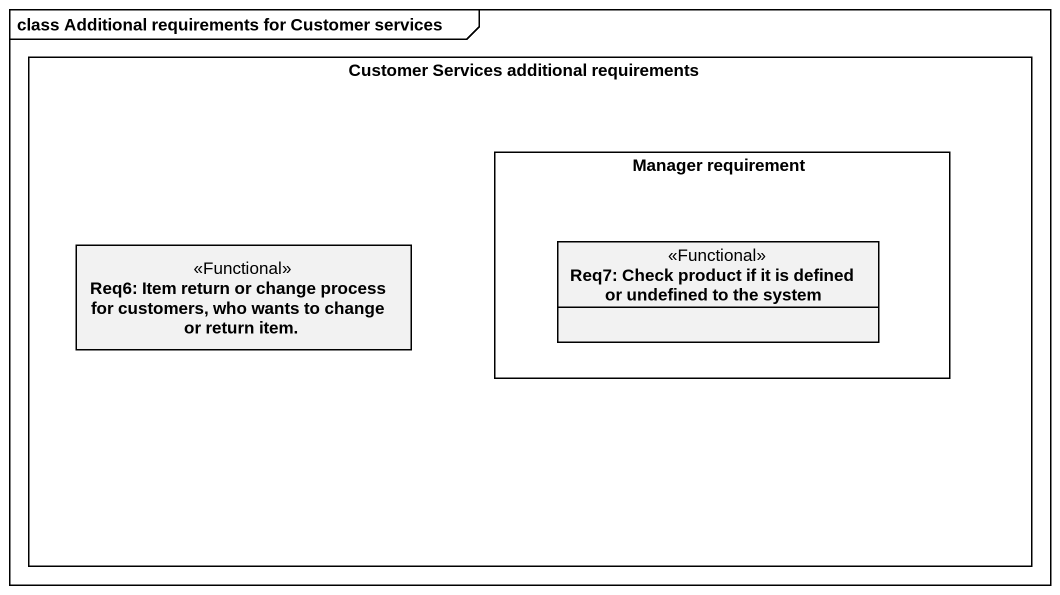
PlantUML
@startuml
mainframe class Additional requirements for Customer services
hide circle
hide empty members
rectangle "Customer Services additional requirements" as Customer_Services {
  rectangle "Manager requirement" as Manager_requirement {
    class "Req7: Check product if it is defined or undefined to the system" as Req7_Check_product_if_it_is <<Functional>>
  }
  class "Req6: Item return or change process for customers, who wants to change or return item." as Req6_Item_return_or_change <<Functional>>
}
@enduml
